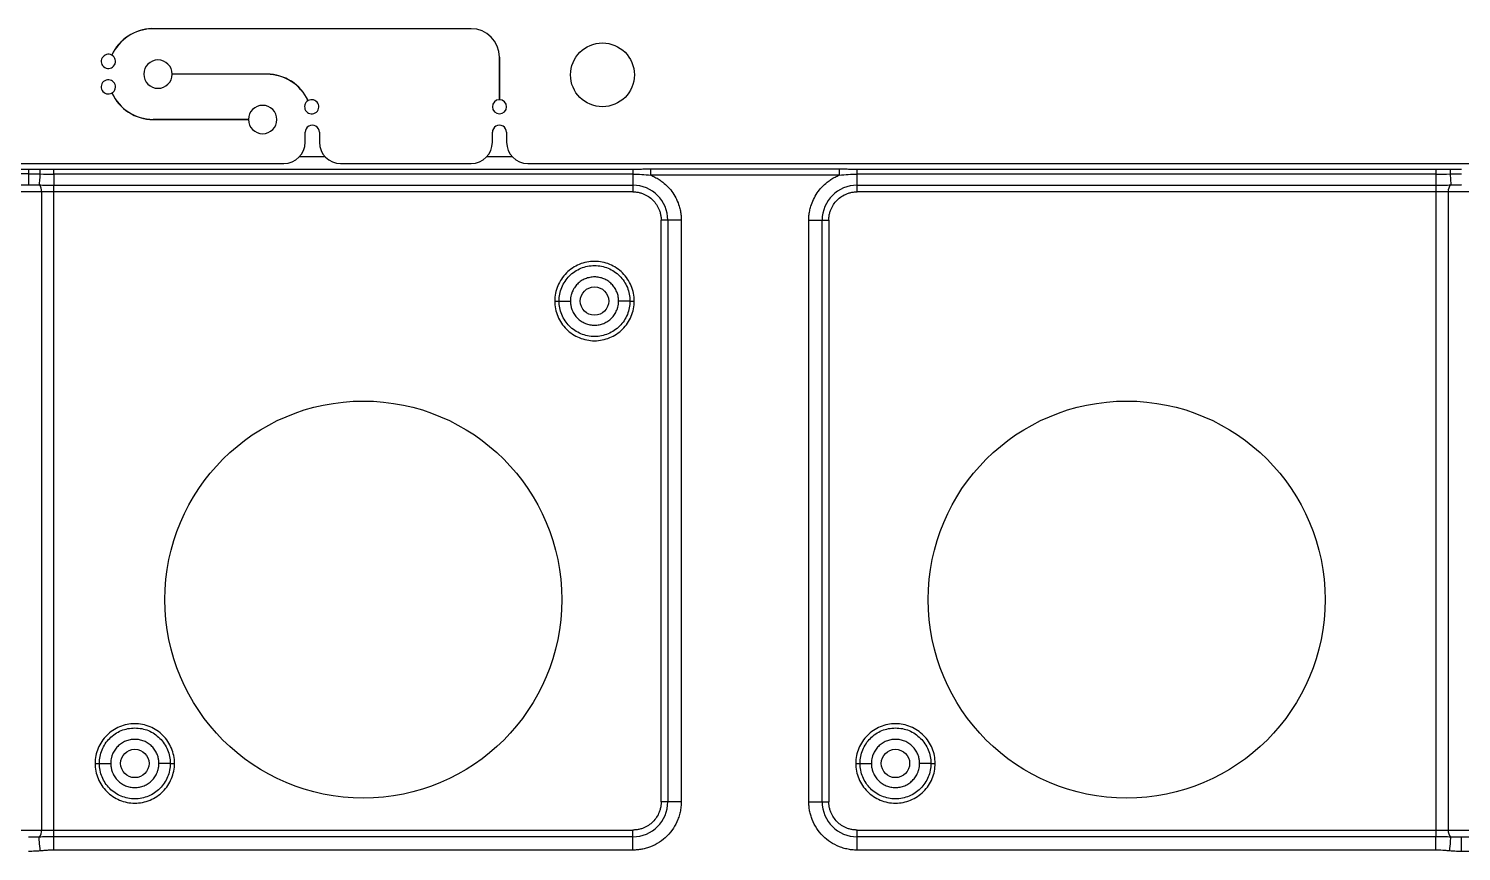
# Model space of a CAD drawing. Header units: millimetres. Extents: x -1 to 1576, y 30 to 633.
# Drawn here: x 1145.7 to 1246.7, y 485.1 to 543.1 of the extents above; entities that cross this region are included whole.
import ezdxf

# ---------------------------------------------------------------- set-up
doc = ezdxf.new("R2010")
doc.units = ezdxf.units.MM

msp = doc.modelspace()

# ---------------------------------------------------------------- linework, layer by layer
at = {"color": 7, "linetype": 'Continuous', "lineweight": 25}
for p, q in [((1154.36, 543.08), (1176.87, 543.08)), ((1176.87, 543.07), (1154.36, 543.07)), ((1178.87, 538.07), (1178.87, 541.07)), ((1178.88, 541.07), (1178.88, 538.07)), ((1155.79, 539.88), (1162.47, 539.88)), ((1162.47, 539.87), (1155.79, 539.87)), ((1154.45, 536.68), (1161.17, 536.68)), ((1161.17, 536.67), (1154.45, 536.67)), ((1165.17, 535.07), (1165.17, 535.77)), ((1166.17, 535.77), (1166.17, 535.07)), ((1178.37, 535.07), (1178.37, 535.77)), ((1179.37, 535.77), (1179.37, 535.07)), ((1073.23, 533.57), (1163.67, 533.57)), ((1164.79, 534.07), (1166.55, 534.07)), ((1167.67, 533.57), (1176.87, 533.57)), ((1177.99, 534.07), (1179.75, 534.07)), ((1180.87, 533.57), (1271.31, 533.57)), ((1139.05, 533.17), (1145.67, 533.17)), ((1145.67, 532.84), (1139.05, 532.84)), ((1147.46, 533.18), (1188.27, 533.18)), ((1188.27, 532.82), (1147.46, 532.82)), ((1188.27, 532.82), (1188.27, 531.57)), ((1189.53, 533.19), (1202.83, 533.19)), ((1202.83, 532.75), (1189.53, 532.75)), ((1204.09, 533.18), (1244.9, 533.18)), ((1244.9, 532.82), (1204.09, 532.82)), ((1204.09, 531.57), (1204.09, 532.82)), ((1188.27, 531.57), (1096.45, 531.57)), ((1139.05, 532.07), (1145.67, 532.07)), ((1145.67, 532.09), (1145.77, 532.07)), ((1146.59, 531.57), (1146.59, 486.57)), ((1147.46, 532.04), (1188.27, 532.04)), ((1147.46, 486.1), (1147.46, 532.04)), ((1204.09, 532.04), (1244.9, 532.04)), ((1295.91, 531.57), (1204.09, 531.57)), ((1244.9, 532.04), (1244.9, 486.1)), ((1245.78, 486.57), (1245.78, 531.57)), ((1246.64, 532.07), (1246.69, 532.08)), ((1191.69, 529.57), (1190.27, 529.57)), ((1190.27, 488.57), (1190.27, 529.57)), ((1190.74, 529.57), (1190.74, 488.57)), ((1191.69, 529.57), (1191.69, 488.57)), ((1200.68, 488.57), (1200.68, 529.57)), ((1200.68, 529.57), (1202.09, 529.57)), ((1201.62, 488.57), (1201.62, 529.57)), ((1202.09, 529.57), (1202.09, 488.57)), ((1191.69, 488.57), (1190.27, 488.57)), ((1200.68, 488.57), (1202.09, 488.57)), ((1096.45, 486.57), (1188.27, 486.57)), ((1145.72, 486.07), (1145.67, 486.07)), ((1188.27, 486.1), (1147.46, 486.1)), ((1188.27, 485.16), (1188.27, 486.57)), ((1204.09, 485.16), (1204.09, 486.57)), ((1204.09, 486.57), (1295.91, 486.57)), ((1244.9, 486.1), (1204.09, 486.1)), ((1253.31, 486.07), (1246.69, 486.07)), ((1188.27, 485.16), (1147.46, 485.16)), ((1244.9, 485.16), (1204.09, 485.16)), ((1253.31, 485.07), (1246.69, 485.07))]:
    msp.add_line(p, q, dxfattribs=at)
for centre, radius in [((1186.13, 539.82), 2.25), ((1169.27, 502.82), 14), ((1223.09, 502.82), 14)]:
    msp.add_circle(centre, radius, dxfattribs=at)
at = {"color": 141}
for centre in [(1185.57, 523.87), (1153.16, 491.27), (1206.79, 491.27)]:
    msp.add_circle(centre, 1, dxfattribs=at)
at = {"color": 7, "linetype": 'Continuous', "lineweight": 25}
for centre, radius, start, end in [((1154.45, 539.87), 3.21, 91.5822, 155.3856), ((1154.45, 539.87), 3.2, 91.5847, 155.403), ((1176.87, 541.07), 2, 360, 90), ((1176.87, 541.07), 2, 360, 90), ((1151.29, 540.77), 0.5, 60.3991, 59.2477), ((1154.79, 539.87), 1, 0.2862, 359.7133), ((1151.29, 538.97), 0.5, 300.7301, 299.5792), ((1162.47, 536.67), 3.2, 24.6158, 89.9998), ((1162.47, 536.67), 3.19, 24.5983, 89.9998), ((1154.45, 539.87), 3.2, 204.6089, 269.9998), ((1154.45, 539.87), 3.19, 204.5914, 269.9998), ((1162.17, 536.67), 1, 180.286, 179.7136), ((1165.63, 537.57), 0.5, 120.7513, 119.6), ((1178.87, 537.57), 0.5, 90.573, 89.427), ((1165.67, 535.77), 0.5, 359.9998, 180), ((1178.87, 535.77), 0.5, 359.9998, 180), ((1163.67, 535.07), 1.5, 270, 360), ((1167.67, 535.07), 1.5, 180, 270), ((1176.87, 535.07), 1.5, 270, 360), ((1180.87, 535.07), 1.5, 180, 270), ((1146.03, 531.65), 0.562, 352.1767, 47.5651), ((1188.27, 529.57), 2.47, 0, 90), ((1204.09, 529.57), 2.47, 90, 180), ((1246.33, 531.65), 0.562, 132.435, 187.8232), ((1188.27, 488.57), 2.47, 270, 360), ((1204.09, 488.57), 2.47, 180, 270), ((1146.03, 486.5), 0.562, 312.435, 7.8232), ((1246.33, 486.5), 0.562, 172.1767, 227.5651)]:
    msp.add_arc(centre, radius, start, end, dxfattribs=at)
for points, knots in [([(1145.67, 533.17), (1145.82, 533.17), (1146.08, 533.17), (1146.34, 533.18), (1146.46, 533.18)], [0, 0, 0, 0, 0.548125, 1, 1, 1, 1]), ([(1145.67, 532.84), (1145.67, 532.62), (1145.67, 532.43), (1145.67, 532.15), (1145.67, 532.07), (1145.67, 532.07)], [0, 0, 0, 0, 0.5, 0.5, 1, 1, 1, 1]), ([(1146.47, 532.83), (1146.46, 532.64), (1146.44, 532.46), (1146.42, 532.19), (1146.41, 532.1), (1146.41, 532.06)], [0, 0, 0, 0, 0.5, 0.5, 1, 1, 1, 1]), ([(1146.46, 533.18), (1146.66, 533.18), (1146.99, 533.18), (1147.32, 533.18), (1147.46, 533.18)], [0, 0, 0, 0, 0.580575, 1, 1, 1, 1]), ([(1147.46, 532.82), (1147.46, 532.64), (1147.46, 532.48), (1147.46, 532.21), (1147.46, 532.1), (1147.46, 532.04)], [0, 0, 0, 0, 0.5, 0.5, 1, 1, 1, 1]), ([(1188.27, 533.18), (1188.36, 533.18), (1188.57, 533.18), (1188.91, 533.18), (1189.23, 533.19), (1189.45, 533.19), (1189.53, 533.19)], [0, 0, 0, 0, 0.221378, 0.492164, 0.7995, 1, 1, 1, 1]), ([(1189.53, 532.75), (1189.53, 532.84), (1189.53, 532.93), (1189.53, 533.08), (1189.53, 533.15), (1189.53, 533.19)], [0, 0, 0, 0, 0.5, 0.5, 1, 1, 1, 1]), ([(1189.53, 532.75), (1189.58, 532.73), (1189.68, 532.68), (1189.83, 532.61), (1189.98, 532.53), (1190.12, 532.45), (1190.26, 532.35), (1190.48, 532.18), (1190.78, 531.91), (1191.11, 531.5), (1191.37, 531.05), (1191.53, 530.62), (1191.63, 530.23), (1191.68, 529.9), (1191.68, 529.68), (1191.69, 529.57)], [0, 0, 0, 0, 0.040883, 0.08158, 0.122187, 0.162802, 0.203521, 0.244441, 0.372171, 0.500035, 0.627766, 0.75563, 0.837187, 0.918385, 1, 1, 1, 1]), ([(1200.68, 529.57), (1200.68, 529.63), (1200.68, 529.74), (1200.69, 529.9), (1200.71, 530.07), (1200.74, 530.23), (1200.78, 530.39), (1200.85, 530.67), (1201, 531.05), (1201.26, 531.5), (1201.58, 531.91), (1201.92, 532.22), (1202.24, 532.45), (1202.53, 532.62), (1202.73, 532.7), (1202.83, 532.75)], [0, 0, 0, 0, 0.040883, 0.08158, 0.122187, 0.162802, 0.203521, 0.244441, 0.372171, 0.500035, 0.627766, 0.75563, 0.837187, 0.918385, 1, 1, 1, 1]), ([(1202.83, 533.19), (1202.92, 533.19), (1203.13, 533.19), (1203.46, 533.18), (1203.79, 533.18), (1204, 533.18), (1204.09, 533.18)], [0, 0, 0, 0, 0.200515, 0.50786, 0.778848, 1, 1, 1, 1]), ([(1202.83, 533.19), (1202.83, 533.15), (1202.83, 533.08), (1202.83, 532.93), (1202.83, 532.84), (1202.83, 532.75)], [0, 0, 0, 0, 0.5, 0.5, 1, 1, 1, 1]), ([(1244.9, 533.18), (1245.04, 533.18), (1245.38, 533.18), (1245.71, 533.18), (1245.9, 533.18)], [0, 0, 0, 0, 0.420474, 1, 1, 1, 1]), ([(1244.9, 532.82), (1244.9, 532.64), (1244.9, 532.48), (1244.9, 532.21), (1244.9, 532.1), (1244.9, 532.04)], [0, 0, 0, 0, 0.5, 0.5, 1, 1, 1, 1]), ([(1245.89, 532.83), (1245.91, 532.64), (1245.92, 532.46), (1245.94, 532.19), (1245.95, 532.1), (1245.95, 532.06)], [0, 0, 0, 0, 0.5, 0.5, 1, 1, 1, 1]), ([(1245.9, 533.18), (1246.02, 533.18), (1246.28, 533.17), (1246.54, 533.17), (1246.69, 533.17)], [0, 0, 0, 0, 0.452244, 1, 1, 1, 1]), ([(1188.27, 531.57), (1188.31, 531.57), (1188.4, 531.57), (1188.52, 531.56), (1188.65, 531.54), (1188.77, 531.51), (1188.89, 531.48), (1189.1, 531.4), (1189.38, 531.26), (1189.69, 531), (1189.95, 530.68), (1190.12, 530.36), (1190.21, 530.07), (1190.26, 529.82), (1190.27, 529.66), (1190.27, 529.57)], [0, 0, 0, 0, 0.040276, 0.080243, 0.120058, 0.159883, 0.199877, 0.240199, 0.370043, 0.500057, 0.629901, 0.759916, 0.840121, 0.919721, 1, 1, 1, 1]), ([(1202.09, 529.57), (1202.09, 529.62), (1202.09, 529.7), (1202.11, 529.82), (1202.12, 529.95), (1202.15, 530.07), (1202.19, 530.19), (1202.26, 530.4), (1202.41, 530.68), (1202.67, 531), (1202.98, 531.26), (1203.3, 531.42), (1203.59, 531.52), (1203.84, 531.56), (1204.01, 531.57), (1204.09, 531.57)], [0, 0, 0, 0, 0.040276, 0.080243, 0.120058, 0.159883, 0.199877, 0.240199, 0.370043, 0.500057, 0.629901, 0.759916, 0.840121, 0.919721, 1, 1, 1, 1]), ([(1188.37, 523.87), (1188.37, 524.24), (1188.3, 524.61), (1188.02, 525.28), (1187.81, 525.59), (1187.29, 526.11), (1186.98, 526.32), (1186.3, 526.6), (1185.94, 526.67), (1185.2, 526.67), (1184.84, 526.6), (1184.16, 526.32), (1183.85, 526.11), (1183.33, 525.59), (1183.12, 525.28), (1182.84, 524.61), (1182.77, 524.24), (1182.77, 523.87)], [0, 0, 0, 0, 0.125, 0.125, 0.25, 0.25, 0.375, 0.375, 0.5, 0.5, 0.625, 0.625, 0.75, 0.75, 0.875, 0.875, 1, 1, 1, 1]), ([(1183.07, 523.87), (1183.07, 524.2), (1183.14, 524.53), (1183.39, 525.13), (1183.57, 525.41), (1184.03, 525.87), (1184.31, 526.06), (1184.92, 526.31), (1185.24, 526.37), (1185.9, 526.37), (1186.23, 526.31), (1186.83, 526.06), (1187.11, 525.87), (1187.57, 525.41), (1187.76, 525.13), (1188.01, 524.53), (1188.07, 524.2), (1188.07, 523.87)], [0, 0, 0, 0, 0.125, 0.125, 0.25, 0.25, 0.375, 0.375, 0.5, 0.5, 0.625, 0.625, 0.75, 0.75, 0.875, 0.875, 1, 1, 1, 1]), ([(1187.27, 523.87), (1187.27, 523.92), (1187.27, 524.01), (1187.25, 524.14), (1187.23, 524.27), (1187.19, 524.4), (1187.12, 524.59), (1186.99, 524.82), (1186.78, 525.08), (1186.52, 525.3), (1186.23, 525.45), (1185.91, 525.55), (1185.57, 525.58), (1185.24, 525.55), (1184.92, 525.45), (1184.62, 525.3), (1184.36, 525.08), (1184.15, 524.82), (1184.01, 524.56), (1183.92, 524.31), (1183.88, 524.1), (1183.87, 523.95), (1183.87, 523.87)], [0, 0, 0, 0, 0.025179, 0.05013, 0.075011, 0.099978, 0.125186, 0.187587, 0.250092, 0.312501, 0.375011, 0.437474, 0.50004, 0.562505, 0.625066, 0.687464, 0.749971, 0.812374, 0.874873, 0.916678, 0.958145, 1, 1, 1, 1]), ([(1182.77, 523.87), (1182.85, 523.87), (1182.93, 523.87), (1183.04, 523.87), (1183.07, 523.87), (1183.07, 523.87)], [0, 0, 0, 0, 0.5, 0.5, 1, 1, 1, 1]), ([(1182.77, 523.87), (1182.77, 523.51), (1182.84, 523.14), (1183.12, 522.46), (1183.33, 522.15), (1183.85, 521.63), (1184.16, 521.43), (1184.84, 521.15), (1185.2, 521.07), (1185.94, 521.07), (1186.3, 521.15), (1186.98, 521.43), (1187.29, 521.63), (1187.81, 522.15), (1188.02, 522.46), (1188.3, 523.14), (1188.37, 523.51), (1188.37, 523.87)], [0, 0, 0, 0, 0.125, 0.125, 0.25, 0.25, 0.375, 0.375, 0.5, 0.5, 0.625, 0.625, 0.75, 0.75, 0.875, 0.875, 1, 1, 1, 1]), ([(1188.07, 523.87), (1188.07, 523.55), (1188.01, 523.22), (1187.76, 522.61), (1187.57, 522.34), (1187.11, 521.87), (1186.83, 521.69), (1186.23, 521.44), (1185.9, 521.37), (1185.24, 521.37), (1184.92, 521.44), (1184.31, 521.69), (1184.03, 521.87), (1183.57, 522.34), (1183.39, 522.61), (1183.14, 523.22), (1183.07, 523.55), (1183.07, 523.87)], [0, 0, 0, 0, 0.125, 0.125, 0.25, 0.25, 0.375, 0.375, 0.5, 0.5, 0.625, 0.625, 0.75, 0.75, 0.875, 0.875, 1, 1, 1, 1]), ([(1183.07, 523.87), (1183.07, 523.87), (1183.16, 523.87), (1183.45, 523.87), (1183.66, 523.87), (1183.87, 523.87)], [0, 0, 0, 0, 0.5, 0.5, 1, 1, 1, 1]), ([(1183.87, 523.87), (1183.87, 523.83), (1183.87, 523.74), (1183.89, 523.61), (1183.92, 523.48), (1183.95, 523.35), (1184.02, 523.16), (1184.15, 522.92), (1184.36, 522.66), (1184.62, 522.45), (1184.92, 522.29), (1185.24, 522.19), (1185.57, 522.16), (1185.9, 522.19), (1186.23, 522.29), (1186.52, 522.45), (1186.78, 522.66), (1186.99, 522.92), (1187.13, 523.19), (1187.22, 523.43), (1187.26, 523.65), (1187.27, 523.8), (1187.27, 523.87)], [0, 0, 0, 0, 0.025108, 0.050018, 0.074887, 0.09987, 0.125122, 0.187514, 0.250079, 0.312484, 0.374988, 0.437452, 0.500017, 0.562482, 0.625047, 0.687453, 0.749962, 0.812367, 0.874868, 0.916676, 0.958145, 1, 1, 1, 1]), ([(1188.07, 523.87), (1188.07, 523.87), (1187.98, 523.87), (1187.69, 523.87), (1187.48, 523.87), (1187.27, 523.87)], [0, 0, 0, 0, 0.5, 0.5, 1, 1, 1, 1]), ([(1188.07, 523.87), (1188.07, 523.87), (1188.1, 523.87), (1188.21, 523.87), (1188.29, 523.87), (1188.37, 523.87)], [0, 0, 0, 0, 0.5, 0.5, 1, 1, 1, 1]), ([(1155.96, 491.27), (1155.96, 491.64), (1155.88, 492.01), (1155.6, 492.68), (1155.4, 492.99), (1154.88, 493.51), (1154.57, 493.72), (1153.89, 494), (1153.52, 494.07), (1152.79, 494.07), (1152.42, 494), (1151.75, 493.72), (1151.44, 493.51), (1150.92, 492.99), (1150.71, 492.68), (1150.43, 492.01), (1150.36, 491.64), (1150.36, 491.27)], [0, 0, 0, 0, 0.125, 0.125, 0.25, 0.25, 0.375, 0.375, 0.5, 0.5, 0.625, 0.625, 0.75, 0.75, 0.875, 0.875, 1, 1, 1, 1]), ([(1209.59, 491.27), (1209.59, 491.64), (1209.52, 492.01), (1209.24, 492.68), (1209.03, 492.99), (1208.51, 493.51), (1208.2, 493.72), (1207.52, 494), (1207.16, 494.07), (1206.42, 494.07), (1206.06, 494), (1205.38, 493.72), (1205.07, 493.51), (1204.55, 492.99), (1204.34, 492.68), (1204.06, 492.01), (1203.99, 491.64), (1203.99, 491.27)], [0, 0, 0, 0, 0.125, 0.125, 0.25, 0.25, 0.375, 0.375, 0.5, 0.5, 0.625, 0.625, 0.75, 0.75, 0.875, 0.875, 1, 1, 1, 1]), ([(1150.66, 491.27), (1150.66, 491.6), (1150.72, 491.93), (1150.97, 492.53), (1151.16, 492.81), (1151.62, 493.27), (1151.9, 493.46), (1152.5, 493.71), (1152.83, 493.77), (1153.49, 493.77), (1153.81, 493.71), (1154.42, 493.46), (1154.69, 493.27), (1155.16, 492.81), (1155.34, 492.53), (1155.59, 491.93), (1155.66, 491.6), (1155.66, 491.27)], [0, 0, 0, 0, 0.125, 0.125, 0.25, 0.25, 0.375, 0.375, 0.5, 0.5, 0.625, 0.625, 0.75, 0.75, 0.875, 0.875, 1, 1, 1, 1]), ([(1154.86, 491.27), (1154.86, 491.32), (1154.85, 491.41), (1154.84, 491.54), (1154.81, 491.67), (1154.78, 491.8), (1154.71, 491.99), (1154.58, 492.22), (1154.37, 492.48), (1154.11, 492.7), (1153.81, 492.85), (1153.49, 492.95), (1153.16, 492.98), (1152.82, 492.95), (1152.5, 492.85), (1152.21, 492.7), (1151.95, 492.48), (1151.73, 492.22), (1151.59, 491.96), (1151.51, 491.71), (1151.47, 491.5), (1151.46, 491.35), (1151.46, 491.27)], [0, 0, 0, 0, 0.025179, 0.05013, 0.075011, 0.099978, 0.125186, 0.187587, 0.250092, 0.312501, 0.375011, 0.437474, 0.50004, 0.562505, 0.625066, 0.687464, 0.749971, 0.812374, 0.874873, 0.916678, 0.958145, 1, 1, 1, 1]), ([(1204.29, 491.27), (1204.29, 491.6), (1204.36, 491.93), (1204.61, 492.53), (1204.79, 492.81), (1205.25, 493.27), (1205.53, 493.46), (1206.14, 493.71), (1206.46, 493.77), (1207.12, 493.77), (1207.45, 493.71), (1208.05, 493.46), (1208.33, 493.27), (1208.79, 492.81), (1208.98, 492.53), (1209.23, 491.93), (1209.29, 491.6), (1209.29, 491.27)], [0, 0, 0, 0, 0.125, 0.125, 0.25, 0.25, 0.375, 0.375, 0.5, 0.5, 0.625, 0.625, 0.75, 0.75, 0.875, 0.875, 1, 1, 1, 1]), ([(1208.49, 491.27), (1208.49, 491.32), (1208.49, 491.41), (1208.47, 491.54), (1208.45, 491.67), (1208.41, 491.8), (1208.34, 491.99), (1208.21, 492.22), (1208, 492.48), (1207.74, 492.7), (1207.45, 492.85), (1207.13, 492.95), (1206.79, 492.98), (1206.46, 492.95), (1206.14, 492.85), (1205.84, 492.7), (1205.58, 492.48), (1205.37, 492.22), (1205.23, 491.96), (1205.14, 491.71), (1205.1, 491.5), (1205.09, 491.35), (1205.09, 491.27)], [0, 0, 0, 0, 0.025179, 0.05013, 0.075011, 0.099978, 0.125186, 0.187587, 0.250092, 0.312501, 0.375011, 0.437474, 0.50004, 0.562505, 0.625066, 0.687464, 0.749971, 0.812374, 0.874873, 0.916678, 0.958145, 1, 1, 1, 1]), ([(1150.36, 491.27), (1150.44, 491.27), (1150.51, 491.27), (1150.63, 491.27), (1150.66, 491.27), (1150.66, 491.27)], [0, 0, 0, 0, 0.5, 0.5, 1, 1, 1, 1]), ([(1150.36, 491.27), (1150.36, 490.91), (1150.43, 490.54), (1150.71, 489.86), (1150.92, 489.55), (1151.44, 489.03), (1151.75, 488.83), (1152.42, 488.55), (1152.79, 488.47), (1153.52, 488.47), (1153.89, 488.55), (1154.57, 488.83), (1154.88, 489.03), (1155.4, 489.55), (1155.6, 489.86), (1155.88, 490.54), (1155.96, 490.91), (1155.96, 491.27)], [0, 0, 0, 0, 0.125, 0.125, 0.25, 0.25, 0.375, 0.375, 0.5, 0.5, 0.625, 0.625, 0.75, 0.75, 0.875, 0.875, 1, 1, 1, 1]), ([(1155.66, 491.27), (1155.66, 490.95), (1155.59, 490.62), (1155.34, 490.01), (1155.16, 489.74), (1154.69, 489.27), (1154.42, 489.09), (1153.81, 488.84), (1153.49, 488.77), (1152.83, 488.77), (1152.5, 488.84), (1151.9, 489.09), (1151.62, 489.27), (1151.16, 489.74), (1150.97, 490.01), (1150.72, 490.62), (1150.66, 490.95), (1150.66, 491.27)], [0, 0, 0, 0, 0.125, 0.125, 0.25, 0.25, 0.375, 0.375, 0.5, 0.5, 0.625, 0.625, 0.75, 0.75, 0.875, 0.875, 1, 1, 1, 1]), ([(1150.66, 491.27), (1150.66, 491.27), (1150.74, 491.27), (1151.04, 491.27), (1151.25, 491.27), (1151.46, 491.27)], [0, 0, 0, 0, 0.5, 0.5, 1, 1, 1, 1]), ([(1150.66, 491.27), (1150.66, 491.27), (1150.74, 491.27), (1151.04, 491.27), (1151.25, 491.27), (1151.46, 491.27)], [0, 0, 0, 0, 0.5, 0.5, 1, 1, 1, 1]), ([(1151.46, 491.27), (1151.46, 491.23), (1151.46, 491.14), (1151.48, 491.01), (1151.5, 490.88), (1151.54, 490.75), (1151.61, 490.56), (1151.73, 490.32), (1151.95, 490.06), (1152.21, 489.85), (1152.5, 489.69), (1152.82, 489.59), (1153.16, 489.56), (1153.49, 489.59), (1153.81, 489.69), (1154.11, 489.85), (1154.37, 490.06), (1154.58, 490.32), (1154.72, 490.59), (1154.8, 490.83), (1154.85, 491.05), (1154.86, 491.2), (1154.86, 491.27)], [0, 0, 0, 0, 0.025108, 0.050018, 0.074887, 0.09987, 0.125122, 0.187514, 0.250079, 0.312484, 0.374988, 0.437452, 0.500017, 0.562482, 0.625047, 0.687453, 0.749962, 0.812367, 0.874868, 0.916676, 0.958145, 1, 1, 1, 1]), ([(1155.66, 491.27), (1155.66, 491.27), (1155.57, 491.27), (1155.28, 491.27), (1155.07, 491.27), (1154.86, 491.27)], [0, 0, 0, 0, 0.5, 0.5, 1, 1, 1, 1]), ([(1155.66, 491.27), (1155.66, 491.27), (1155.69, 491.27), (1155.8, 491.27), (1155.88, 491.27), (1155.96, 491.27)], [0, 0, 0, 0, 0.5, 0.5, 1, 1, 1, 1]), ([(1203.99, 491.27), (1204.07, 491.27), (1204.15, 491.27), (1204.26, 491.27), (1204.29, 491.27), (1204.29, 491.27)], [0, 0, 0, 0, 0.5, 0.5, 1, 1, 1, 1]), ([(1203.99, 491.27), (1203.99, 490.91), (1204.06, 490.54), (1204.34, 489.86), (1204.55, 489.55), (1205.07, 489.03), (1205.38, 488.83), (1206.06, 488.55), (1206.42, 488.47), (1207.16, 488.47), (1207.52, 488.55), (1208.2, 488.83), (1208.51, 489.03), (1209.03, 489.55), (1209.24, 489.86), (1209.52, 490.54), (1209.59, 490.91), (1209.59, 491.27)], [0, 0, 0, 0, 0.125, 0.125, 0.25, 0.25, 0.375, 0.375, 0.5, 0.5, 0.625, 0.625, 0.75, 0.75, 0.875, 0.875, 1, 1, 1, 1]), ([(1209.29, 491.27), (1209.29, 490.95), (1209.23, 490.62), (1208.98, 490.01), (1208.79, 489.74), (1208.33, 489.27), (1208.05, 489.09), (1207.45, 488.84), (1207.12, 488.77), (1206.46, 488.77), (1206.14, 488.84), (1205.53, 489.09), (1205.25, 489.27), (1204.79, 489.74), (1204.61, 490.01), (1204.36, 490.62), (1204.29, 490.95), (1204.29, 491.27)], [0, 0, 0, 0, 0.125, 0.125, 0.25, 0.25, 0.375, 0.375, 0.5, 0.5, 0.625, 0.625, 0.75, 0.75, 0.875, 0.875, 1, 1, 1, 1]), ([(1204.29, 491.27), (1204.29, 491.27), (1204.38, 491.27), (1204.67, 491.27), (1204.88, 491.27), (1205.09, 491.27)], [0, 0, 0, 0, 0.5, 0.5, 1, 1, 1, 1]), ([(1205.09, 491.27), (1205.09, 491.23), (1205.09, 491.14), (1205.11, 491.01), (1205.14, 490.88), (1205.17, 490.75), (1205.24, 490.56), (1205.37, 490.32), (1205.58, 490.06), (1205.84, 489.85), (1206.14, 489.69), (1206.46, 489.59), (1206.79, 489.56), (1207.12, 489.59), (1207.45, 489.69), (1207.74, 489.85), (1208, 490.06), (1208.21, 490.32), (1208.35, 490.59), (1208.44, 490.83), (1208.48, 491.05), (1208.49, 491.2), (1208.49, 491.27)], [0, 0, 0, 0, 0.025108, 0.050018, 0.074887, 0.09987, 0.125122, 0.187514, 0.250079, 0.312484, 0.374988, 0.437452, 0.500017, 0.562482, 0.625047, 0.687453, 0.749962, 0.812367, 0.874868, 0.916676, 0.958145, 1, 1, 1, 1]), ([(1209.29, 491.27), (1209.29, 491.27), (1209.2, 491.27), (1208.91, 491.27), (1208.7, 491.27), (1208.49, 491.27)], [0, 0, 0, 0, 0.5, 0.5, 1, 1, 1, 1]), ([(1209.29, 491.27), (1209.29, 491.27), (1209.32, 491.27), (1209.43, 491.27), (1209.51, 491.27), (1209.59, 491.27)], [0, 0, 0, 0, 0.5, 0.5, 1, 1, 1, 1]), ([(1191.69, 488.57), (1191.68, 488.51), (1191.68, 488.39), (1191.67, 488.2), (1191.64, 488.02), (1191.61, 487.84), (1191.56, 487.67), (1191.51, 487.49), (1191.39, 487.16), (1191.15, 486.68), (1190.7, 486.14), (1190.16, 485.7), (1189.65, 485.43), (1189.22, 485.29), (1188.91, 485.21), (1188.59, 485.17), (1188.38, 485.16), (1188.27, 485.16)], [0, 0, 0, 0, 0.034552, 0.068858, 0.103016, 0.137128, 0.171294, 0.205615, 0.240191, 0.37006, 0.500029, 0.629897, 0.759866, 0.820152, 0.879909, 0.939678, 1, 1, 1, 1]), ([(1190.27, 488.57), (1190.27, 488.53), (1190.27, 488.45), (1190.26, 488.32), (1190.24, 488.2), (1190.21, 488.08), (1190.17, 487.96), (1190.1, 487.75), (1189.96, 487.47), (1189.69, 487.15), (1189.38, 486.89), (1189.06, 486.72), (1188.77, 486.63), (1188.52, 486.58), (1188.36, 486.58), (1188.27, 486.57)], [0, 0, 0, 0, 0.040276, 0.080243, 0.120058, 0.159883, 0.199877, 0.240199, 0.370043, 0.500057, 0.629901, 0.759916, 0.840121, 0.919721, 1, 1, 1, 1]), ([(1204.09, 485.16), (1204.03, 485.16), (1203.91, 485.16), (1203.72, 485.18), (1203.54, 485.2), (1203.36, 485.24), (1203.18, 485.28), (1203.01, 485.33), (1202.67, 485.46), (1202.2, 485.7), (1201.66, 486.14), (1201.22, 486.68), (1200.95, 487.2), (1200.81, 487.62), (1200.73, 487.93), (1200.69, 488.25), (1200.68, 488.47), (1200.68, 488.57)], [0, 0, 0, 0, 0.0345523, 0.0688579, 0.1030161, 0.1371278, 0.171294, 0.2056155, 0.2401915, 0.3700601, 0.5000288, 0.6298975, 0.7598662, 0.8201516, 0.8799088, 0.9396782, 1, 1, 1, 1]), ([(1204.09, 486.57), (1204.05, 486.57), (1203.96, 486.58), (1203.84, 486.59), (1203.72, 486.61), (1203.59, 486.63), (1203.47, 486.67), (1203.27, 486.74), (1202.98, 486.89), (1202.67, 487.15), (1202.41, 487.47), (1202.24, 487.79), (1202.15, 488.07), (1202.1, 488.32), (1202.09, 488.49), (1202.09, 488.57)], [0, 0, 0, 0, 0.040276, 0.080243, 0.120058, 0.159883, 0.199877, 0.240199, 0.370043, 0.500057, 0.629901, 0.759916, 0.840121, 0.919721, 1, 1, 1, 1]), ([(1146.49, 485.1), (1146.47, 485.33), (1146.45, 485.56), (1146.42, 485.92), (1146.41, 486.04), (1146.41, 486.08)], [0, 0, 0, 0, 0.5, 0.5, 1, 1, 1, 1]), ([(1147.46, 485.16), (1147.46, 485.36), (1147.46, 485.57), (1147.46, 485.9), (1147.46, 486.03), (1147.46, 486.1)], [0, 0, 0, 0, 0.5, 0.5, 1, 1, 1, 1]), ([(1244.9, 485.16), (1244.9, 485.36), (1244.9, 485.57), (1244.9, 485.9), (1244.9, 486.03), (1244.9, 486.1)], [0, 0, 0, 0, 0.5, 0.5, 1, 1, 1, 1]), ([(1245.87, 485.1), (1245.89, 485.33), (1245.91, 485.56), (1245.94, 485.92), (1245.95, 486.04), (1245.95, 486.08)], [0, 0, 0, 0, 0.5, 0.5, 1, 1, 1, 1]), ([(1246.69, 485.07), (1246.69, 485.2), (1246.69, 485.33), (1246.69, 485.58), (1246.69, 485.69), (1246.69, 485.87), (1246.69, 485.95), (1246.69, 486.05), (1246.69, 486.07), (1246.69, 486.07)], [0, 0, 0, 0, 0.25, 0.25, 0.5, 0.5, 0.75, 0.75, 1, 1, 1, 1]), ([(1146.49, 485.1), (1146.43, 485.09), (1146.31, 485.09), (1146.12, 485.08), (1145.9, 485.07), (1145.75, 485.07), (1145.67, 485.07)], [0, 0, 0, 0, 0.207871, 0.443757, 0.707773, 1, 1, 1, 1]), ([(1147.46, 485.16), (1147.38, 485.16), (1147.23, 485.16), (1146.99, 485.14), (1146.74, 485.12), (1146.57, 485.11), (1146.49, 485.1)], [0, 0, 0, 0, 0.232371, 0.485289, 0.737412, 1, 1, 1, 1]), ([(1245.87, 485.1), (1245.79, 485.11), (1245.62, 485.12), (1245.37, 485.14), (1245.14, 485.16), (1244.98, 485.16), (1244.9, 485.16)], [0, 0, 0, 0, 0.26275, 0.514851, 0.767475, 1, 1, 1, 1]), ([(1246.69, 485.07), (1246.54, 485.07), (1246.27, 485.07), (1245.99, 485.09), (1245.87, 485.1)], [0, 0, 0, 0, 0.556213, 1, 1, 1, 1])]:
    msp.add_open_spline(points, degree=3, knots=knots, dxfattribs=at)
for points in [[(1145.67, 533.17), (1145.67, 533.11), (1145.67, 532.98), (1145.67, 532.84)], [(1145.67, 532.84), (1145.94, 532.84), (1146.2, 532.84), (1146.47, 532.83)], [(1146.46, 533.18), (1146.47, 533.11), (1146.47, 532.98), (1146.47, 532.83)], [(1146.47, 532.83), (1146.81, 532.83), (1147.14, 532.82), (1147.46, 532.82)], [(1147.46, 532.82), (1147.46, 532.97), (1147.46, 533.11), (1147.46, 533.18)], [(1188.27, 533.18), (1188.27, 533.11), (1188.27, 532.97), (1188.27, 532.82)], [(1188.27, 532.82), (1188.69, 532.82), (1189.11, 532.8), (1189.53, 532.75)], [(1202.83, 532.75), (1203.25, 532.8), (1203.67, 532.82), (1204.09, 532.82)], [(1204.09, 532.82), (1204.09, 532.97), (1204.09, 533.11), (1204.09, 533.18)], [(1244.9, 533.18), (1244.9, 533.11), (1244.9, 532.97), (1244.9, 532.82)], [(1244.9, 532.82), (1245.23, 532.82), (1245.55, 532.83), (1245.89, 532.83)], [(1245.9, 533.18), (1245.9, 533.11), (1245.89, 532.98), (1245.89, 532.83)], [(1245.89, 532.83), (1246.16, 532.84), (1246.43, 532.84), (1246.69, 532.84)], [(1145.67, 532.07), (1145.93, 532.07), (1146.17, 532.07), (1146.41, 532.06)], [(1146.41, 532.06), (1146.73, 532.05), (1147.1, 532.04), (1147.46, 532.04)], [(1244.9, 532.04), (1245.27, 532.04), (1245.63, 532.05), (1245.95, 532.06)], [(1245.95, 532.06), (1246.19, 532.07), (1246.43, 532.07), (1246.69, 532.07)], [(1146.41, 486.08), (1146.17, 486.07), (1145.93, 486.07), (1145.67, 486.07)], [(1147.46, 486.1), (1147.1, 486.1), (1146.73, 486.09), (1146.41, 486.08)], [(1245.95, 486.08), (1245.63, 486.09), (1245.27, 486.1), (1244.9, 486.1)], [(1246.69, 486.07), (1246.43, 486.07), (1246.19, 486.07), (1245.95, 486.08)]]:
    msp.add_open_spline(points, degree=3, dxfattribs=at)

doc.saveas('drawing.dxf')
